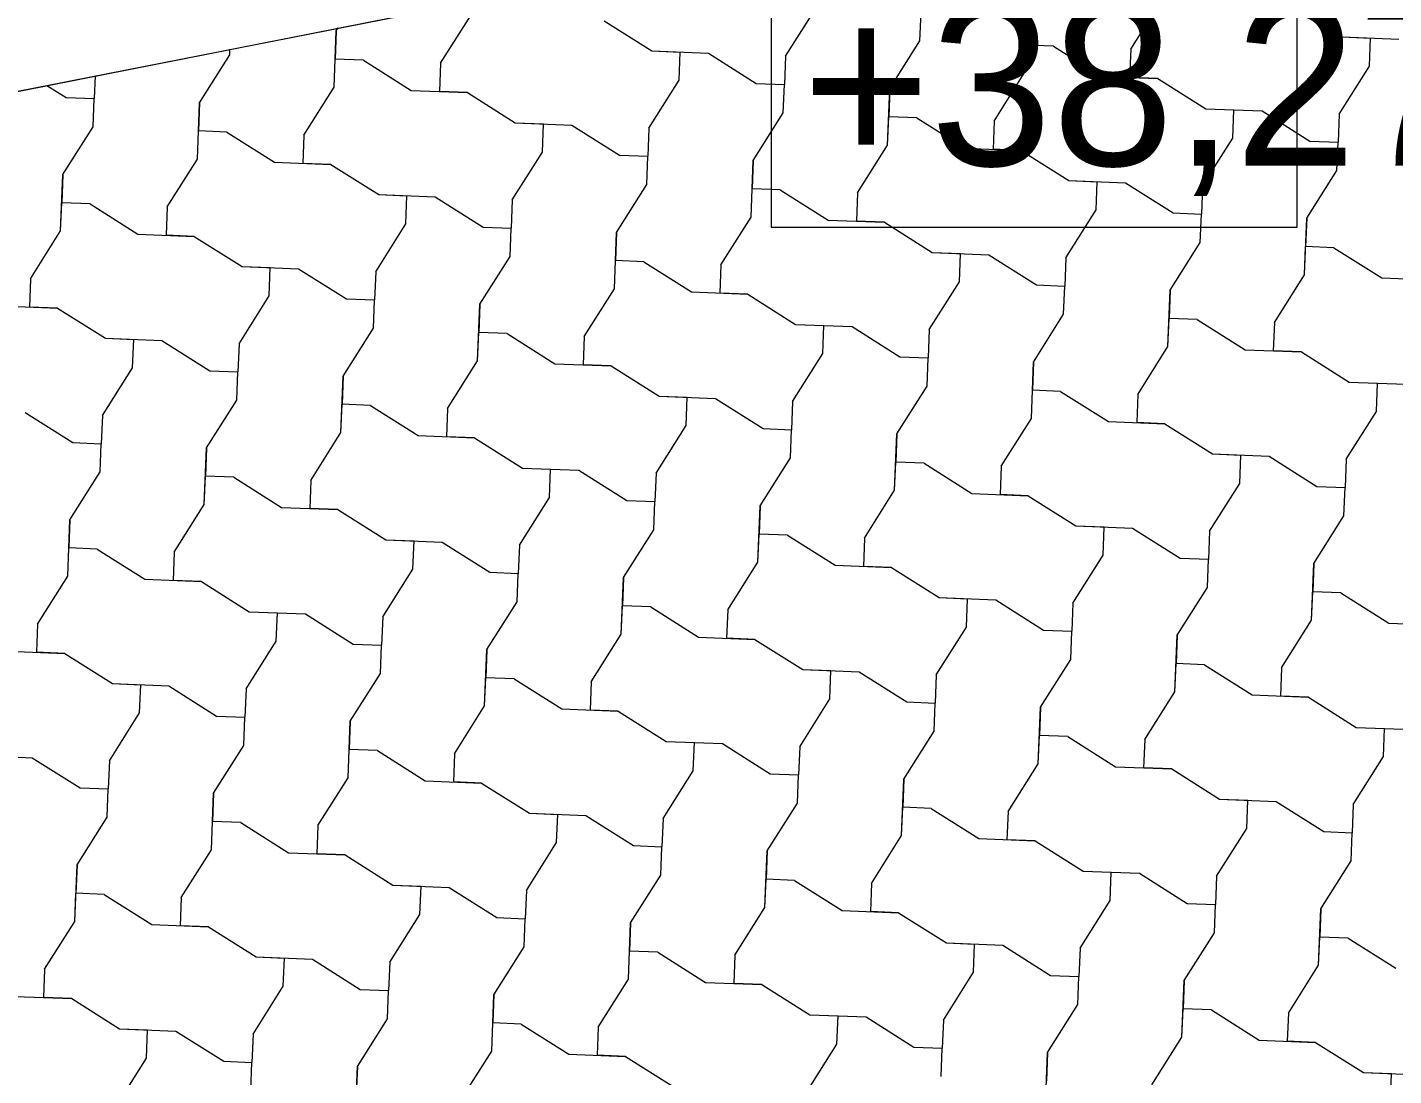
# Model space of a CAD drawing. Header units: metres. Extents: x -111189 to -108577, y -72951 to -72647.
# Drawn here: x -110712.999 to -110711.748, y -72944.619 to -72943.659 of the extents above; entities that cross this region are included whole.
import ezdxf

# ---------------------------------------------------------------- set-up
doc = ezdxf.new("R2010")
doc.units = ezdxf.units.M
doc.header["$MEASUREMENT"] = 0
doc.set_wipeout_variables(frame=1)
doc.linetypes.add('Dot & Dashed', pattern=[0.670278, 0.3175, -0.176389, 0, -0.176389])
doc.linetypes.add('Wipeout_Contour', pattern=[1, 0, -1])
for name, color, linetype in [('Planta Piso RC_1_0', 7, 'Continuous'), ('Planta Piso RC_1_02 - PASSEIOS', 7, 'Continuous'), ('Planta Piso RC_1_07 - MUROS', 7, 'Continuous'), ('Planta Piso RC_1_12 - COTAS ALTIMÉTRICAS', 7, 'Continuous')]:
    doc.layers.add(name, color=color, linetype=linetype)
doc.styles.add('ESTILO_GERADO_3', font='AGENCYR.TTF')

# ---------------------------------------------------------------- blocks, each defined once
blk = doc.blocks.new('*X142', base_point=(-110724.9594, -72968.689))
at = {"layer": 'Planta Piso RC_1_02 - PASSEIOS', "color": 253, "linetype": 'Continuous', "lineweight": 9, "ltscale": 1000}
for p, q in [((-110711.9885, -72943.6794), (-110711.9609, -72943.6356)), ((-110711.9885, -72943.6794), (-110711.9609, -72943.6356)), ((-110712.6209, -72943.6923), (-110712.5932, -72943.6485)), ((-110712.6209, -72943.6923), (-110712.5932, -72943.6485)), ((-110712.3047, -72943.6859), (-110712.2771, -72943.6421)), ((-110712.1816, -72943.6718), (-110712.1806, -72943.6459)), ((-110712.1816, -72943.6718), (-110712.1806, -72943.6459)), ((-110712.0861, -72943.7015), (-110712.084, -72943.6497)), ((-110712.084, -72943.6497), (-110712.0851, -72943.6756)), ((-110711.8385, -72943.6405), (-110711.7948, -72943.6681)), ((-110711.8385, -72943.6405), (-110711.7948, -72943.6681)), ((-110712.7184, -72943.7143), (-110712.7164, -72943.6626)), ((-110712.7164, -72943.6626), (-110712.7174, -72943.6885)), ((-110712.7164, -72943.6626), (-110712.7147, -72943.6599)), ((-110712.7164, -72943.6626), (-110712.7147, -72943.6599)), ((-110712.4709, -72943.6534), (-110712.4271, -72943.681)), ((-110712.4709, -72943.6534), (-110712.4271, -72943.681)), ((-110712.2092, -72943.7155), (-110712.1816, -72943.6718)), ((-110712.2092, -72943.7155), (-110712.1816, -72943.6718)), ((-110711.7948, -72943.6681), (-110711.7689, -72943.6692)), ((-110711.7948, -72943.6681), (-110711.743, -72943.6702)), ((-110711.7699, -72943.695), (-110711.7689, -72943.6692)), ((-110712.8415, -72943.7284), (-110712.8139, -72943.6846)), ((-110712.8415, -72943.7284), (-110712.8139, -72943.6846)), ((-110712.8139, -72943.6846), (-110712.8137, -72943.6795)), ((-110712.8139, -72943.6846), (-110712.8137, -72943.6795)), ((-110712.4271, -72943.681), (-110712.4012, -72943.682)), ((-110712.4271, -72943.681), (-110712.3754, -72943.6831)), ((-110712.4022, -72943.7079), (-110712.4012, -72943.682)), ((-110712.3754, -72943.6831), (-110712.3316, -72943.7107)), ((-110712.3047, -72943.6859), (-110712.3057, -72943.7117)), ((-110712.0861, -72943.7015), (-110712.0851, -72943.6756)), ((-110712.0592, -72943.6766), (-110712.0851, -72943.6756)), ((-110712.0592, -72943.6766), (-110712.0154, -72943.7043)), ((-110711.9885, -72943.6794), (-110711.9896, -72943.7053)), ((-110711.9885, -72943.6794), (-110711.9896, -72943.7053)), ((-110712.7184, -72943.7143), (-110712.7174, -72943.6885)), ((-110712.6915, -72943.6895), (-110712.7174, -72943.6885)), ((-110712.6915, -72943.6895), (-110712.6478, -72943.7171)), ((-110712.6209, -72943.6923), (-110712.6219, -72943.7181)), ((-110712.6209, -72943.6923), (-110712.6219, -72943.7181)), ((-110711.7976, -72943.7388), (-110711.7699, -72943.695)), ((-110712.9814, -72943.7126), (-110712.9639, -72943.7236)), ((-110712.9372, -72943.7038), (-110712.9381, -72943.7246)), ((-110712.4299, -72943.7517), (-110712.4022, -72943.7079)), ((-110712.3316, -72943.7107), (-110712.3057, -72943.7117)), ((-110712.3068, -72943.7376), (-110712.3057, -72943.7117)), ((-110712.3068, -72943.7376), (-110712.3057, -72943.7117)), ((-110712.1137, -72943.7452), (-110712.0861, -72943.7015)), ((-110712.1137, -72943.7452), (-110712.0861, -72943.7015)), ((-110712.0154, -72943.7043), (-110711.9637, -72943.7063)), ((-110711.9637, -72943.7063), (-110711.9896, -72943.7053)), ((-110711.9637, -72943.7063), (-110711.9199, -72943.7339)), ((-110711.9637, -72943.7063), (-110711.9199, -72943.7339)), ((-110712.9639, -72943.7236), (-110712.9381, -72943.7246)), ((-110712.9391, -72943.7504), (-110712.9381, -72943.7246)), ((-110712.9391, -72943.7504), (-110712.9381, -72943.7246)), ((-110712.746, -72943.7581), (-110712.7184, -72943.7143)), ((-110712.746, -72943.7581), (-110712.7184, -72943.7143)), ((-110712.6478, -72943.7171), (-110712.596, -72943.7192)), ((-110712.596, -72943.7192), (-110712.6219, -72943.7181)), ((-110712.596, -72943.7192), (-110712.5523, -72943.7468)), ((-110712.596, -72943.7192), (-110712.5523, -72943.7468)), ((-110712.2113, -72943.7673), (-110712.2092, -72943.7155)), ((-110712.2092, -72943.7155), (-110712.2102, -72943.7414)), ((-110712.8436, -72943.7801), (-110712.8415, -72943.7284)), ((-110712.8415, -72943.7284), (-110712.8426, -72943.7543)), ((-110712.3344, -72943.7813), (-110712.3068, -72943.7376)), ((-110712.3344, -72943.7813), (-110712.3068, -72943.7376)), ((-110711.9199, -72943.7339), (-110711.8941, -72943.735)), ((-110711.9199, -72943.7339), (-110711.8682, -72943.736)), ((-110711.8951, -72943.7608), (-110711.8941, -72943.735)), ((-110711.8682, -72943.736), (-110711.8244, -72943.7636)), ((-110712.9667, -72943.7942), (-110712.9391, -72943.7504)), ((-110712.9667, -72943.7942), (-110712.9391, -72943.7504)), ((-110712.5523, -72943.7468), (-110712.5264, -72943.7478)), ((-110712.5523, -72943.7468), (-110712.5005, -72943.7489)), ((-110712.5274, -72943.7737), (-110712.5264, -72943.7478)), ((-110712.5005, -72943.7489), (-110712.4568, -72943.7765)), ((-110712.2113, -72943.7673), (-110712.2102, -72943.7414)), ((-110712.1844, -72943.7424), (-110712.2102, -72943.7414)), ((-110712.1844, -72943.7424), (-110712.1406, -72943.7701)), ((-110712.1137, -72943.7452), (-110712.1147, -72943.7711)), ((-110712.1137, -72943.7452), (-110712.1147, -72943.7711)), ((-110711.7976, -72943.7388), (-110711.7986, -72943.7646)), ((-110712.8436, -72943.7801), (-110712.8426, -72943.7543)), ((-110712.8167, -72943.7553), (-110712.8426, -72943.7543)), ((-110712.8167, -72943.7553), (-110712.7729, -72943.7829)), ((-110712.746, -72943.7581), (-110712.7471, -72943.784)), ((-110712.746, -72943.7581), (-110712.7471, -72943.784)), ((-110712.4299, -72943.7517), (-110712.4309, -72943.7775)), ((-110711.9227, -72943.8046), (-110711.8951, -72943.7608)), ((-110712.5551, -72943.8175), (-110712.5274, -72943.7737)), ((-110712.2389, -72943.811), (-110712.2113, -72943.7673)), ((-110712.2389, -72943.811), (-110712.2113, -72943.7673)), ((-110712.1406, -72943.7701), (-110712.0889, -72943.7721)), ((-110712.0889, -72943.7721), (-110712.1147, -72943.7711)), ((-110712.0889, -72943.7721), (-110712.0451, -72943.7997)), ((-110712.0889, -72943.7721), (-110712.0451, -72943.7997)), ((-110711.8244, -72943.7636), (-110711.7986, -72943.7646)), ((-110711.7996, -72943.7905), (-110711.7986, -72943.7646)), ((-110711.7996, -72943.7905), (-110711.7986, -72943.7646)), ((-110712.8712, -72943.8239), (-110712.8436, -72943.7801)), ((-110712.8712, -72943.8239), (-110712.8436, -72943.7801)), ((-110712.7729, -72943.7829), (-110712.7212, -72943.785)), ((-110712.7212, -72943.785), (-110712.7471, -72943.784)), ((-110712.7212, -72943.785), (-110712.6774, -72943.8126)), ((-110712.7212, -72943.785), (-110712.6774, -72943.8126)), ((-110712.4568, -72943.7765), (-110712.4309, -72943.7775)), ((-110712.4319, -72943.8034), (-110712.4309, -72943.7775)), ((-110712.4319, -72943.8034), (-110712.4309, -72943.7775)), ((-110712.3364, -72943.8331), (-110712.3344, -72943.7813)), ((-110712.3344, -72943.7813), (-110712.3354, -72943.8072)), ((-110712.9688, -72943.8459), (-110712.9667, -72943.7942)), ((-110712.9667, -72943.7942), (-110712.9677, -72943.8201)), ((-110712.0451, -72943.7997), (-110712.0193, -72943.8008)), ((-110712.0451, -72943.7997), (-110711.9934, -72943.8018)), ((-110711.8272, -72943.8343), (-110711.7996, -72943.7905)), ((-110711.8272, -72943.8343), (-110711.7996, -72943.7905)), ((-110712.6774, -72943.8126), (-110712.6516, -72943.8136)), ((-110712.6774, -72943.8126), (-110712.6257, -72943.8147)), ((-110712.4596, -72943.8472), (-110712.4319, -72943.8034)), ((-110712.4596, -72943.8472), (-110712.4319, -72943.8034)), ((-110712.3364, -72943.8331), (-110712.3354, -72943.8072)), ((-110712.3096, -72943.8082), (-110712.3354, -72943.8072)), ((-110712.3096, -72943.8082), (-110712.2658, -72943.8359)), ((-110712.2389, -72943.811), (-110712.2399, -72943.8369)), ((-110712.2389, -72943.811), (-110712.2399, -72943.8369)), ((-110712.0203, -72943.8266), (-110712.0193, -72943.8008)), ((-110711.9934, -72943.8018), (-110711.9496, -72943.8294)), ((-110711.9227, -72943.8046), (-110711.9238, -72943.8305)), ((-110712.9688, -72943.8459), (-110712.9677, -72943.8201)), ((-110712.9419, -72943.8211), (-110712.9677, -72943.8201)), ((-110712.9419, -72943.8211), (-110712.8981, -72943.8487)), ((-110712.8712, -72943.8239), (-110712.8722, -72943.8498)), ((-110712.8712, -72943.8239), (-110712.8722, -72943.8498)), ((-110712.6526, -72943.8395), (-110712.6516, -72943.8136)), ((-110712.6257, -72943.8147), (-110712.5819, -72943.8423)), ((-110712.5551, -72943.8175), (-110712.5561, -72943.8433)), ((-110712.3641, -72943.8768), (-110712.3364, -72943.8331)), ((-110712.3641, -72943.8768), (-110712.3364, -72943.8331)), ((-110712.2658, -72943.8359), (-110712.2141, -72943.8379)), ((-110712.2141, -72943.8379), (-110712.2399, -72943.8369)), ((-110712.2141, -72943.8379), (-110712.1703, -72943.8656)), ((-110712.2141, -72943.8379), (-110712.1703, -72943.8656)), ((-110712.0479, -72943.8704), (-110712.0203, -72943.8266)), ((-110711.9496, -72943.8294), (-110711.9238, -72943.8305)), ((-110711.9248, -72943.8563), (-110711.9238, -72943.8305)), ((-110711.9248, -72943.8563), (-110711.9238, -72943.8305)), ((-110711.8293, -72943.886), (-110711.8272, -72943.8343)), ((-110711.8272, -72943.8343), (-110711.8283, -72943.8601)), ((-110712.9964, -72943.8897), (-110712.9688, -72943.8459)), ((-110712.9964, -72943.8897), (-110712.9688, -72943.8459)), ((-110712.8981, -72943.8487), (-110712.8464, -72943.8508)), ((-110712.8464, -72943.8508), (-110712.8722, -72943.8498)), ((-110712.6802, -72943.8833), (-110712.6526, -72943.8395)), ((-110712.5819, -72943.8423), (-110712.5561, -72943.8433)), ((-110712.5571, -72943.8692), (-110712.5561, -72943.8433)), ((-110712.5571, -72943.8692), (-110712.5561, -72943.8433)), ((-110712.4616, -72943.8989), (-110712.4596, -72943.8472)), ((-110712.4596, -72943.8472), (-110712.4606, -72943.873)), ((-110712.8464, -72943.8508), (-110712.8026, -72943.8784)), ((-110712.8464, -72943.8508), (-110712.8026, -72943.8784)), ((-110711.9524, -72943.9001), (-110711.9248, -72943.8563)), ((-110711.9524, -72943.9001), (-110711.9248, -72943.8563)), ((-110711.8293, -72943.886), (-110711.8283, -72943.8601)), ((-110711.8024, -72943.8612), (-110711.8283, -72943.8601)), ((-110711.8024, -72943.8612), (-110711.7586, -72943.8888)), ((-110712.5847, -72943.913), (-110712.5571, -72943.8692)), ((-110712.5847, -72943.913), (-110712.5571, -72943.8692)), ((-110712.4616, -72943.8989), (-110712.4606, -72943.873)), ((-110712.4347, -72943.874), (-110712.4606, -72943.873)), ((-110712.4347, -72943.874), (-110712.391, -72943.9017)), ((-110712.1703, -72943.8656), (-110712.1444, -72943.8666)), ((-110712.1703, -72943.8656), (-110712.1186, -72943.8676)), ((-110712.1455, -72943.8924), (-110712.1444, -72943.8666)), ((-110712.1186, -72943.8676), (-110712.0748, -72943.8952)), ((-110712.0479, -72943.8704), (-110712.0489, -72943.8963)), ((-110712.8026, -72943.8784), (-110712.7768, -72943.8794)), ((-110712.8026, -72943.8784), (-110712.7509, -72943.8805)), ((-110712.7778, -72943.9053), (-110712.7768, -72943.8794)), ((-110712.7509, -72943.8805), (-110712.7071, -72943.9081)), ((-110712.6802, -72943.8833), (-110712.6813, -72943.9091)), ((-110712.3641, -72943.8768), (-110712.3651, -72943.9027)), ((-110712.3641, -72943.8768), (-110712.3651, -72943.9027)), ((-110711.8569, -72943.9298), (-110711.8293, -72943.886)), ((-110711.8569, -72943.9298), (-110711.8293, -72943.886)), ((-110712.9964, -72943.8897), (-110712.9974, -72943.9156)), ((-110712.9964, -72943.8897), (-110712.9974, -72943.9156)), ((-110712.4893, -72943.9426), (-110712.4616, -72943.8989)), ((-110712.4893, -72943.9426), (-110712.4616, -72943.8989)), ((-110712.1731, -72943.9362), (-110712.1455, -72943.8924)), ((-110712.0748, -72943.8952), (-110712.0489, -72943.8963)), ((-110712.05, -72943.9221), (-110712.0489, -72943.8963)), ((-110712.05, -72943.9221), (-110712.0489, -72943.8963)), ((-110711.9545, -72943.9518), (-110711.9524, -72943.9001)), ((-110711.9524, -72943.9001), (-110711.9534, -72943.9259)), ((-110711.7586, -72943.8888), (-110711.7069, -72943.8908)), ((-110712.8054, -72943.9491), (-110712.7778, -72943.9053)), ((-110712.7071, -72943.9081), (-110712.6813, -72943.9091)), ((-110712.6823, -72943.935), (-110712.6813, -72943.9091)), ((-110712.6823, -72943.935), (-110712.6813, -72943.9091)), ((-110712.5868, -72943.9647), (-110712.5847, -72943.913)), ((-110712.5847, -72943.913), (-110712.5858, -72943.9388)), ((-110712.391, -72943.9017), (-110712.3392, -72943.9037)), ((-110712.3392, -72943.9037), (-110712.3651, -72943.9027)), ((-110712.3392, -72943.9037), (-110712.2955, -72943.9314)), ((-110712.3392, -72943.9037), (-110712.2955, -72943.9314)), ((-110713.0233, -72943.9145), (-110712.9716, -72943.9166)), ((-110712.9716, -72943.9166), (-110712.9974, -72943.9156)), ((-110712.9716, -72943.9166), (-110712.9278, -72943.9442)), ((-110712.9716, -72943.9166), (-110712.9278, -72943.9442)), ((-110712.0776, -72943.9659), (-110712.05, -72943.9221)), ((-110712.0776, -72943.9659), (-110712.05, -72943.9221)), ((-110712.7099, -72943.9788), (-110712.6823, -72943.935)), ((-110712.7099, -72943.9788), (-110712.6823, -72943.935)), ((-110712.2955, -72943.9314), (-110712.2696, -72943.9324)), ((-110712.2955, -72943.9314), (-110712.2437, -72943.9334)), ((-110712.2706, -72943.9582), (-110712.2696, -72943.9324)), ((-110712.2437, -72943.9334), (-110712.2, -72943.961)), ((-110712.1731, -72943.9362), (-110712.1741, -72943.9621)), ((-110711.9545, -72943.9518), (-110711.9534, -72943.9259)), ((-110711.9276, -72943.927), (-110711.9534, -72943.9259)), ((-110711.9276, -72943.927), (-110711.8838, -72943.9546)), ((-110711.8569, -72943.9298), (-110711.858, -72943.9556)), ((-110711.8569, -72943.9298), (-110711.858, -72943.9556)), ((-110712.9278, -72943.9442), (-110712.9019, -72943.9453)), ((-110712.9278, -72943.9442), (-110712.8761, -72943.9463)), ((-110712.903, -72943.9711), (-110712.9019, -72943.9453)), ((-110712.8761, -72943.9463), (-110712.8323, -72943.9739)), ((-110712.8054, -72943.9491), (-110712.8064, -72943.9749)), ((-110712.5868, -72943.9647), (-110712.5858, -72943.9388)), ((-110712.5599, -72943.9398), (-110712.5858, -72943.9388)), ((-110712.5599, -72943.9398), (-110712.5161, -72943.9675)), ((-110712.4893, -72943.9426), (-110712.4903, -72943.9685)), ((-110712.4893, -72943.9426), (-110712.4903, -72943.9685)), ((-110712.2983, -72944.002), (-110712.2706, -72943.9582)), ((-110712.2, -72943.961), (-110712.1741, -72943.9621)), ((-110712.1751, -72943.9879), (-110712.1741, -72943.9621)), ((-110712.1751, -72943.9879), (-110712.1741, -72943.9621)), ((-110711.9821, -72943.9956), (-110711.9545, -72943.9518)), ((-110711.9821, -72943.9956), (-110711.9545, -72943.9518)), ((-110711.8838, -72943.9546), (-110711.8321, -72943.9567)), ((-110711.8321, -72943.9567), (-110711.858, -72943.9556)), ((-110711.8321, -72943.9567), (-110711.7883, -72943.9843)), ((-110711.8321, -72943.9567), (-110711.7883, -72943.9843)), ((-110712.9306, -72944.0149), (-110712.903, -72943.9711)), ((-110712.8323, -72943.9739), (-110712.8064, -72943.9749)), ((-110712.8075, -72944.0008), (-110712.8064, -72943.9749)), ((-110712.8075, -72944.0008), (-110712.8064, -72943.9749)), ((-110712.6144, -72944.0085), (-110712.5868, -72943.9647)), ((-110712.6144, -72944.0085), (-110712.5868, -72943.9647)), ((-110712.5161, -72943.9675), (-110712.4644, -72943.9695)), ((-110712.4644, -72943.9695), (-110712.4903, -72943.9685)), ((-110712.4644, -72943.9695), (-110712.4206, -72943.9972)), ((-110712.4644, -72943.9695), (-110712.4206, -72943.9972)), ((-110712.0796, -72944.0176), (-110712.0776, -72943.9659)), ((-110712.0776, -72943.9659), (-110712.0786, -72943.9918)), ((-110712.712, -72944.0305), (-110712.7099, -72943.9788)), ((-110712.7099, -72943.9788), (-110712.7109, -72944.0046)), ((-110712.2028, -72944.0317), (-110712.1751, -72943.9879)), ((-110712.2028, -72944.0317), (-110712.1751, -72943.9879)), ((-110711.7883, -72943.9843), (-110711.7625, -72943.9853)), ((-110711.7883, -72943.9843), (-110711.7366, -72943.9863)), ((-110711.7635, -72944.0112), (-110711.7625, -72943.9853)), ((-110712.8351, -72944.0446), (-110712.8075, -72944.0008)), ((-110712.8351, -72944.0446), (-110712.8075, -72944.0008)), ((-110712.4206, -72943.9972), (-110712.3948, -72943.9982)), ((-110712.4206, -72943.9972), (-110712.3689, -72943.9992)), ((-110712.3958, -72944.0241), (-110712.3948, -72943.9982)), ((-110712.3689, -72943.9992), (-110712.3252, -72944.0269)), ((-110712.0796, -72944.0176), (-110712.0786, -72943.9918)), ((-110712.0528, -72943.9928), (-110712.0786, -72943.9918)), ((-110712.0528, -72943.9928), (-110712.009, -72944.0204)), ((-110711.9821, -72943.9956), (-110711.9831, -72944.0214)), ((-110711.9821, -72943.9956), (-110711.9831, -72944.0214)), ((-110713.0012, -72944.0121), (-110712.9575, -72944.0397)), ((-110712.712, -72944.0305), (-110712.7109, -72944.0046)), ((-110712.6851, -72944.0057), (-110712.7109, -72944.0046)), ((-110712.6851, -72944.0057), (-110712.6413, -72944.0333)), ((-110712.6144, -72944.0085), (-110712.6155, -72944.0343)), ((-110712.6144, -72944.0085), (-110712.6155, -72944.0343)), ((-110712.2983, -72944.002), (-110712.2993, -72944.0279)), ((-110711.7911, -72944.0549), (-110711.7635, -72944.0112)), ((-110712.9306, -72944.0149), (-110712.9316, -72944.0407)), ((-110712.4234, -72944.0678), (-110712.3958, -72944.0241)), ((-110712.1073, -72944.0614), (-110712.0796, -72944.0176)), ((-110712.1073, -72944.0614), (-110712.0796, -72944.0176)), ((-110712.009, -72944.0204), (-110711.9573, -72944.0225)), ((-110711.9573, -72944.0225), (-110711.9831, -72944.0214)), ((-110711.9573, -72944.0225), (-110711.9135, -72944.0501)), ((-110711.9573, -72944.0225), (-110711.9135, -72944.0501)), ((-110712.7396, -72944.0743), (-110712.712, -72944.0305)), ((-110712.7396, -72944.0743), (-110712.712, -72944.0305)), ((-110712.6413, -72944.0333), (-110712.5896, -72944.0353)), ((-110712.5896, -72944.0353), (-110712.6155, -72944.0343)), ((-110712.5896, -72944.0353), (-110712.5458, -72944.063)), ((-110712.5896, -72944.0353), (-110712.5458, -72944.063)), ((-110712.3252, -72944.0269), (-110712.2993, -72944.0279)), ((-110712.3003, -72944.0537), (-110712.2993, -72944.0279)), ((-110712.3003, -72944.0537), (-110712.2993, -72944.0279)), ((-110712.2048, -72944.0834), (-110712.2028, -72944.0317)), ((-110712.2028, -72944.0317), (-110712.2038, -72944.0576)), ((-110712.9575, -72944.0397), (-110712.9316, -72944.0407)), ((-110712.9326, -72944.0666), (-110712.9316, -72944.0407)), ((-110712.9326, -72944.0666), (-110712.9316, -72944.0407)), ((-110712.8372, -72944.0963), (-110712.8351, -72944.0446)), ((-110712.8351, -72944.0446), (-110712.8361, -72944.0704)), ((-110711.9135, -72944.0501), (-110711.8876, -72944.0511)), ((-110711.9135, -72944.0501), (-110711.8618, -72944.0521)), ((-110712.5458, -72944.063), (-110712.52, -72944.064)), ((-110712.5458, -72944.063), (-110712.4941, -72944.065)), ((-110712.328, -72944.0975), (-110712.3003, -72944.0537)), ((-110712.328, -72944.0975), (-110712.3003, -72944.0537)), ((-110712.2048, -72944.0834), (-110712.2038, -72944.0576)), ((-110712.1779, -72944.0586), (-110712.2038, -72944.0576)), ((-110712.1779, -72944.0586), (-110712.1342, -72944.0862)), ((-110712.1073, -72944.0614), (-110712.1083, -72944.0872)), ((-110712.1073, -72944.0614), (-110712.1083, -72944.0872)), ((-110711.8887, -72944.077), (-110711.8876, -72944.0511)), ((-110711.8618, -72944.0521), (-110711.818, -72944.0798)), ((-110711.7911, -72944.0549), (-110711.7921, -72944.0808)), ((-110712.9603, -72944.1104), (-110712.9326, -72944.0666)), ((-110712.9603, -72944.1104), (-110712.9326, -72944.0666)), ((-110712.8372, -72944.0963), (-110712.8361, -72944.0704)), ((-110712.8103, -72944.0715), (-110712.8361, -72944.0704)), ((-110712.8103, -72944.0715), (-110712.7665, -72944.0991)), ((-110712.7396, -72944.0743), (-110712.7406, -72944.1001)), ((-110712.7396, -72944.0743), (-110712.7406, -72944.1001)), ((-110712.521, -72944.0899), (-110712.52, -72944.064)), ((-110712.4941, -72944.065), (-110712.4503, -72944.0927)), ((-110712.4234, -72944.0678), (-110712.4245, -72944.0937)), ((-110712.2325, -72944.1272), (-110712.2048, -72944.0834)), ((-110712.2325, -72944.1272), (-110712.2048, -72944.0834)), ((-110712.1342, -72944.0862), (-110712.0824, -72944.0883)), ((-110712.0824, -72944.0883), (-110712.1083, -72944.0872)), ((-110712.0824, -72944.0883), (-110712.0387, -72944.1159)), ((-110712.0824, -72944.0883), (-110712.0387, -72944.1159)), ((-110711.9163, -72944.1208), (-110711.8887, -72944.077)), ((-110711.818, -72944.0798), (-110711.7921, -72944.0808)), ((-110711.7932, -72944.1067), (-110711.7921, -72944.0808)), ((-110711.7932, -72944.1067), (-110711.7921, -72944.0808)), ((-110712.8648, -72944.1401), (-110712.8372, -72944.0963)), ((-110712.8648, -72944.1401), (-110712.8372, -72944.0963)), ((-110712.7665, -72944.0991), (-110712.7148, -72944.1011)), ((-110712.7148, -72944.1011), (-110712.7406, -72944.1001)), ((-110712.5486, -72944.1336), (-110712.521, -72944.0899)), ((-110712.4503, -72944.0927), (-110712.4245, -72944.0937)), ((-110712.4255, -72944.1195), (-110712.4245, -72944.0937)), ((-110712.4255, -72944.1195), (-110712.4245, -72944.0937)), ((-110712.33, -72944.1492), (-110712.328, -72944.0975)), ((-110712.328, -72944.0975), (-110712.329, -72944.1234)), ((-110712.9623, -72944.1621), (-110712.9603, -72944.1104)), ((-110712.9603, -72944.1104), (-110712.9613, -72944.1362)), ((-110712.7148, -72944.1011), (-110712.671, -72944.1288)), ((-110712.7148, -72944.1011), (-110712.671, -72944.1288)), ((-110711.8208, -72944.1504), (-110711.7932, -72944.1067)), ((-110711.8208, -72944.1504), (-110711.7932, -72944.1067)), ((-110712.4531, -72944.1633), (-110712.4255, -72944.1195)), ((-110712.4531, -72944.1633), (-110712.4255, -72944.1195)), ((-110712.33, -72944.1492), (-110712.329, -72944.1234)), ((-110712.3031, -72944.1244), (-110712.329, -72944.1234)), ((-110712.3031, -72944.1244), (-110712.2593, -72944.152)), ((-110712.0387, -72944.1159), (-110712.0128, -72944.1169)), ((-110712.0387, -72944.1159), (-110711.987, -72944.118)), ((-110712.0138, -72944.1428), (-110712.0128, -72944.1169)), ((-110711.987, -72944.118), (-110711.9432, -72944.1456)), ((-110711.9163, -72944.1208), (-110711.9173, -72944.1466)), ((-110712.9623, -72944.1621), (-110712.9613, -72944.1362)), ((-110712.9354, -72944.1373), (-110712.9613, -72944.1362)), ((-110712.9354, -72944.1373), (-110712.8917, -72944.1649)), ((-110712.671, -72944.1288), (-110712.6451, -72944.1298)), ((-110712.671, -72944.1288), (-110712.6193, -72944.1308)), ((-110712.6462, -72944.1557), (-110712.6451, -72944.1298)), ((-110712.6193, -72944.1308), (-110712.5755, -72944.1585)), ((-110712.5486, -72944.1336), (-110712.5496, -72944.1595)), ((-110712.2325, -72944.1272), (-110712.2335, -72944.1531)), ((-110712.2325, -72944.1272), (-110712.2335, -72944.1531)), ((-110712.8648, -72944.1401), (-110712.8658, -72944.1659)), ((-110712.8648, -72944.1401), (-110712.8658, -72944.1659)), ((-110712.3576, -72944.193), (-110712.33, -72944.1492)), ((-110712.3576, -72944.193), (-110712.33, -72944.1492)), ((-110712.0415, -72944.1866), (-110712.0138, -72944.1428)), ((-110711.9432, -72944.1456), (-110711.9173, -72944.1466)), ((-110711.9183, -72944.1725), (-110711.9173, -72944.1466)), ((-110711.9183, -72944.1725), (-110711.9173, -72944.1466)), ((-110711.8229, -72944.2022), (-110711.8208, -72944.1504)), ((-110711.8208, -72944.1504), (-110711.8218, -72944.1763)), ((-110712.99, -72944.2059), (-110712.9623, -72944.1621)), ((-110712.99, -72944.2059), (-110712.9623, -72944.1621)), ((-110712.6738, -72944.1994), (-110712.6462, -72944.1557)), ((-110712.5755, -72944.1585), (-110712.5496, -72944.1595)), ((-110712.5507, -72944.1854), (-110712.5496, -72944.1595)), ((-110712.5507, -72944.1854), (-110712.5496, -72944.1595)), ((-110712.4552, -72944.215), (-110712.4531, -72944.1633)), ((-110712.4531, -72944.1633), (-110712.4542, -72944.1892)), ((-110712.2593, -72944.152), (-110712.2076, -72944.1541)), ((-110712.2076, -72944.1541), (-110712.2335, -72944.1531)), ((-110712.2076, -72944.1541), (-110712.1639, -72944.1817)), ((-110712.2076, -72944.1541), (-110712.1639, -72944.1817)), ((-110712.8917, -72944.1649), (-110712.8399, -72944.167)), ((-110712.8399, -72944.167), (-110712.8658, -72944.1659)), ((-110712.8399, -72944.167), (-110712.7962, -72944.1946)), ((-110712.8399, -72944.167), (-110712.7962, -72944.1946)), ((-110711.946, -72944.2162), (-110711.9183, -72944.1725)), ((-110711.946, -72944.2162), (-110711.9183, -72944.1725)), ((-110712.5783, -72944.2291), (-110712.5507, -72944.1854)), ((-110712.5783, -72944.2291), (-110712.5507, -72944.1854)), ((-110712.1639, -72944.1817), (-110712.138, -72944.1827)), ((-110712.1639, -72944.1817), (-110712.1121, -72944.1838)), ((-110712.139, -72944.2086), (-110712.138, -72944.1827)), ((-110712.1121, -72944.1838), (-110712.0684, -72944.2114)), ((-110712.0415, -72944.1866), (-110712.0425, -72944.2124)), ((-110711.8229, -72944.2022), (-110711.8218, -72944.1763)), ((-110711.796, -72944.1773), (-110711.8218, -72944.1763)), ((-110711.796, -72944.1773), (-110711.7522, -72944.205)), ((-110712.7962, -72944.1946), (-110712.7703, -72944.1956)), ((-110712.7962, -72944.1946), (-110712.7445, -72944.1966)), ((-110712.7713, -72944.2215), (-110712.7703, -72944.1956)), ((-110712.7445, -72944.1966), (-110712.7007, -72944.2243)), ((-110712.6738, -72944.1994), (-110712.6748, -72944.2253)), ((-110712.4552, -72944.215), (-110712.4542, -72944.1892)), ((-110712.4283, -72944.1902), (-110712.4542, -72944.1892)), ((-110712.4283, -72944.1902), (-110712.3845, -72944.2178)), ((-110712.3576, -72944.193), (-110712.3587, -72944.2189)), ((-110712.3576, -72944.193), (-110712.3587, -72944.2189)), ((-110712.99, -72944.2059), (-110712.991, -72944.2317)), ((-110712.99, -72944.2059), (-110712.991, -72944.2317)), ((-110712.1667, -72944.2524), (-110712.139, -72944.2086)), ((-110712.0684, -72944.2114), (-110712.0425, -72944.2124)), ((-110712.0435, -72944.2383), (-110712.0425, -72944.2124)), ((-110712.0435, -72944.2383), (-110712.0425, -72944.2124)), ((-110711.8505, -72944.2459), (-110711.8229, -72944.2022)), ((-110711.8505, -72944.2459), (-110711.8229, -72944.2022)), ((-110711.7522, -72944.205), (-110711.7005, -72944.207)), ((-110712.799, -72944.2652), (-110712.7713, -72944.2215)), ((-110712.7007, -72944.2243), (-110712.6748, -72944.2253)), ((-110712.6759, -72944.2512), (-110712.6748, -72944.2253)), ((-110712.6759, -72944.2512), (-110712.6748, -72944.2253)), ((-110712.4828, -72944.2588), (-110712.4552, -72944.215)), ((-110712.4828, -72944.2588), (-110712.4552, -72944.215)), ((-110712.3845, -72944.2178), (-110712.3328, -72944.2199)), ((-110712.3328, -72944.2199), (-110712.3587, -72944.2189)), ((-110712.3328, -72944.2199), (-110712.289, -72944.2475)), ((-110712.3328, -72944.2199), (-110712.289, -72944.2475)), ((-110711.948, -72944.268), (-110711.946, -72944.2162)), ((-110711.946, -72944.2162), (-110711.947, -72944.2421)), ((-110713.0168, -72944.2307), (-110712.9651, -72944.2328)), ((-110712.9651, -72944.2328), (-110712.991, -72944.2317)), ((-110712.9651, -72944.2328), (-110712.9214, -72944.2604)), ((-110712.9651, -72944.2328), (-110712.9214, -72944.2604)), ((-110712.5804, -72944.2808), (-110712.5783, -72944.2291)), ((-110712.5783, -72944.2291), (-110712.5793, -72944.255)), ((-110712.0712, -72944.2821), (-110712.0435, -72944.2383)), ((-110712.0712, -72944.2821), (-110712.0435, -72944.2383)), ((-110712.7035, -72944.2949), (-110712.6759, -72944.2512)), ((-110712.7035, -72944.2949), (-110712.6759, -72944.2512)), ((-110712.289, -72944.2475), (-110712.2632, -72944.2485)), ((-110712.289, -72944.2475), (-110712.2373, -72944.2496)), ((-110712.2642, -72944.2744), (-110712.2632, -72944.2485)), ((-110712.2373, -72944.2496), (-110712.1935, -72944.2772)), ((-110711.948, -72944.268), (-110711.947, -72944.2421)), ((-110711.9211, -72944.2431), (-110711.947, -72944.2421)), ((-110711.9211, -72944.2431), (-110711.8774, -72944.2708)), ((-110711.8505, -72944.2459), (-110711.8515, -72944.2718)), ((-110711.8505, -72944.2459), (-110711.8515, -72944.2718)), ((-110712.9214, -72944.2604), (-110712.8955, -72944.2614)), ((-110712.9214, -72944.2604), (-110712.8696, -72944.2624)), ((-110712.8965, -72944.2873), (-110712.8955, -72944.2614)), ((-110712.8696, -72944.2624), (-110712.8259, -72944.2901)), ((-110712.5804, -72944.2808), (-110712.5793, -72944.255)), ((-110712.5535, -72944.256), (-110712.5793, -72944.255)), ((-110712.5535, -72944.256), (-110712.5097, -72944.2836)), ((-110712.4828, -72944.2588), (-110712.4838, -72944.2847)), ((-110712.4828, -72944.2588), (-110712.4838, -72944.2847)), ((-110712.1667, -72944.2524), (-110712.1677, -72944.2782)), ((-110712.799, -72944.2652), (-110712.8, -72944.2911)), ((-110712.2918, -72944.3182), (-110712.2642, -72944.2744)), ((-110711.9757, -72944.3117), (-110711.948, -72944.268)), ((-110711.9757, -72944.3117), (-110711.948, -72944.268)), ((-110711.8774, -72944.2708), (-110711.8257, -72944.2728)), ((-110711.8257, -72944.2728), (-110711.8515, -72944.2718)), ((-110711.8257, -72944.2728), (-110711.7819, -72944.3005)), ((-110711.8257, -72944.2728), (-110711.7819, -72944.3005)), ((-110712.9242, -72944.3311), (-110712.8965, -72944.2873)), ((-110712.608, -72944.3246), (-110712.5804, -72944.2808)), ((-110712.608, -72944.3246), (-110712.5804, -72944.2808)), ((-110712.5097, -72944.2836), (-110712.458, -72944.2857)), ((-110712.458, -72944.2857), (-110712.4838, -72944.2847)), ((-110712.458, -72944.2857), (-110712.4142, -72944.3133)), ((-110712.458, -72944.2857), (-110712.4142, -72944.3133)), ((-110712.1935, -72944.2772), (-110712.1677, -72944.2782)), ((-110712.1687, -72944.3041), (-110712.1677, -72944.2782)), ((-110712.1687, -72944.3041), (-110712.1677, -72944.2782)), ((-110712.0732, -72944.3338), (-110712.0712, -72944.2821)), ((-110712.0712, -72944.2821), (-110712.0722, -72944.3079)), ((-110712.8259, -72944.2901), (-110712.8, -72944.2911)), ((-110712.801, -72944.317), (-110712.8, -72944.2911)), ((-110712.801, -72944.317), (-110712.8, -72944.2911)), ((-110712.7055, -72944.3467), (-110712.7035, -72944.2949)), ((-110712.7035, -72944.2949), (-110712.7045, -72944.3208)), ((-110711.7819, -72944.3005), (-110711.756, -72944.3015)), ((-110711.7819, -72944.3005), (-110711.7302, -72944.3025)), ((-110712.4142, -72944.3133), (-110712.3883, -72944.3144)), ((-110712.4142, -72944.3133), (-110712.3625, -72944.3154)), ((-110712.1963, -72944.3479), (-110712.1687, -72944.3041)), ((-110712.1963, -72944.3479), (-110712.1687, -72944.3041)), ((-110712.0732, -72944.3338), (-110712.0722, -72944.3079)), ((-110712.0463, -72944.3089), (-110712.0722, -72944.3079)), ((-110712.0463, -72944.3089), (-110712.0026, -72944.3366)), ((-110711.9757, -72944.3117), (-110711.9767, -72944.3376)), ((-110711.9757, -72944.3117), (-110711.9767, -72944.3376)), ((-110711.757, -72944.3273), (-110711.756, -72944.3015)), ((-110713.0465, -72944.3262), (-110712.9948, -72944.3283)), ((-110712.8287, -72944.3607), (-110712.801, -72944.317)), ((-110712.8287, -72944.3607), (-110712.801, -72944.317)), ((-110712.7055, -72944.3467), (-110712.7045, -72944.3208)), ((-110712.6786, -72944.3218), (-110712.7045, -72944.3208)), ((-110712.6786, -72944.3218), (-110712.6349, -72944.3494)), ((-110712.608, -72944.3246), (-110712.609, -72944.3505)), ((-110712.608, -72944.3246), (-110712.609, -72944.3505)), ((-110712.3894, -72944.3402), (-110712.3883, -72944.3144)), ((-110712.3625, -72944.3154), (-110712.3187, -72944.343)), ((-110712.2918, -72944.3182), (-110712.2929, -72944.344)), ((-110712.9948, -72944.3283), (-110712.951, -72944.3559)), ((-110712.9242, -72944.3311), (-110712.9252, -72944.3569)), ((-110712.1008, -72944.3775), (-110712.0732, -72944.3338)), ((-110712.1008, -72944.3775), (-110712.0732, -72944.3338)), ((-110712.0026, -72944.3366), (-110711.9508, -72944.3386)), ((-110711.9508, -72944.3386), (-110711.9767, -72944.3376)), ((-110711.9508, -72944.3386), (-110711.9071, -72944.3663)), ((-110711.9508, -72944.3386), (-110711.9071, -72944.3663)), ((-110711.7847, -72944.3711), (-110711.757, -72944.3273)), ((-110712.7332, -72944.3904), (-110712.7055, -72944.3467)), ((-110712.7332, -72944.3904), (-110712.7055, -72944.3467)), ((-110712.6349, -72944.3494), (-110712.5832, -72944.3515)), ((-110712.5832, -72944.3515), (-110712.609, -72944.3505)), ((-110712.417, -72944.384), (-110712.3894, -72944.3402)), ((-110712.3187, -72944.343), (-110712.2929, -72944.344)), ((-110712.2939, -72944.3699), (-110712.2929, -72944.344)), ((-110712.2939, -72944.3699), (-110712.2929, -72944.344)), ((-110712.1984, -72944.3996), (-110712.1963, -72944.3479)), ((-110712.1963, -72944.3479), (-110712.1974, -72944.3737)), ((-110712.951, -72944.3559), (-110712.9252, -72944.3569)), ((-110712.9262, -72944.3828), (-110712.9252, -72944.3569)), ((-110712.9262, -72944.3828), (-110712.9252, -72944.3569)), ((-110712.8307, -72944.4125), (-110712.8287, -72944.3607)), ((-110712.8287, -72944.3607), (-110712.8297, -72944.3866)), ((-110712.5832, -72944.3515), (-110712.5394, -72944.3791)), ((-110712.5832, -72944.3515), (-110712.5394, -72944.3791)), ((-110712.3215, -72944.4137), (-110712.2939, -72944.3699)), ((-110712.3215, -72944.4137), (-110712.2939, -72944.3699)), ((-110712.1984, -72944.3996), (-110712.1974, -72944.3737)), ((-110712.1715, -72944.3747), (-110712.1974, -72944.3737)), ((-110712.1715, -72944.3747), (-110712.1277, -72944.4024)), ((-110711.9071, -72944.3663), (-110711.8812, -72944.3673)), ((-110711.9071, -72944.3663), (-110711.8553, -72944.3683)), ((-110711.8822, -72944.3931), (-110711.8812, -72944.3673)), ((-110711.8553, -72944.3683), (-110711.8116, -72944.3959)), ((-110711.7847, -72944.3711), (-110711.7857, -72944.397)), ((-110712.9538, -72944.4265), (-110712.9262, -72944.3828)), ((-110712.9538, -72944.4265), (-110712.9262, -72944.3828)), ((-110712.8307, -72944.4125), (-110712.8297, -72944.3866)), ((-110712.8038, -72944.3876), (-110712.8297, -72944.3866)), ((-110712.8038, -72944.3876), (-110712.7601, -72944.4153)), ((-110712.5394, -72944.3791), (-110712.5135, -72944.3802)), ((-110712.5394, -72944.3791), (-110712.4877, -72944.3812)), ((-110712.5146, -72944.406), (-110712.5135, -72944.3802)), ((-110712.4877, -72944.3812), (-110712.4439, -72944.4088)), ((-110712.417, -72944.384), (-110712.418, -72944.4098)), ((-110712.1008, -72944.3775), (-110712.1019, -72944.4034)), ((-110712.1008, -72944.3775), (-110712.1019, -72944.4034)), ((-110712.7332, -72944.3904), (-110712.7342, -72944.4163)), ((-110712.7332, -72944.3904), (-110712.7342, -72944.4163)), ((-110712.226, -72944.4434), (-110712.1984, -72944.3996)), ((-110712.226, -72944.4434), (-110712.1984, -72944.3996)), ((-110711.9099, -72944.4369), (-110711.8822, -72944.3931)), ((-110711.8116, -72944.3959), (-110711.7857, -72944.397)), ((-110711.7867, -72944.4228), (-110711.7857, -72944.397)), ((-110711.7867, -72944.4228), (-110711.7857, -72944.397)), ((-110712.8583, -72944.4562), (-110712.8307, -72944.4125)), ((-110712.8583, -72944.4562), (-110712.8307, -72944.4125)), ((-110712.5422, -72944.4498), (-110712.5146, -72944.406)), ((-110712.4439, -72944.4088), (-110712.418, -72944.4098)), ((-110712.4191, -72944.4357), (-110712.418, -72944.4098)), ((-110712.4191, -72944.4357), (-110712.418, -72944.4098)), ((-110712.3236, -72944.4654), (-110712.3215, -72944.4137)), ((-110712.3215, -72944.4137), (-110712.3225, -72944.4395)), ((-110712.1277, -72944.4024), (-110712.076, -72944.4044)), ((-110712.076, -72944.4044), (-110712.1019, -72944.4034)), ((-110712.076, -72944.4044), (-110712.0322, -72944.4321)), ((-110712.076, -72944.4044), (-110712.0322, -72944.4321)), ((-110712.7601, -72944.4153), (-110712.7083, -72944.4173)), ((-110712.7083, -72944.4173), (-110712.7342, -72944.4163)), ((-110712.7083, -72944.4173), (-110712.6646, -72944.4449)), ((-110712.7083, -72944.4173), (-110712.6646, -72944.4449)), ((-110711.8144, -72944.4666), (-110711.7867, -72944.4228)), ((-110711.8144, -72944.4666), (-110711.7867, -72944.4228)), ((-110712.9559, -72944.4783), (-110712.9538, -72944.4265)), ((-110712.9538, -72944.4265), (-110712.9549, -72944.4524)), ((-110712.4467, -72944.4795), (-110712.4191, -72944.4357)), ((-110712.4467, -72944.4795), (-110712.4191, -72944.4357)), ((-110712.0322, -72944.4321), (-110712.0064, -72944.4331)), ((-110712.0322, -72944.4321), (-110711.9805, -72944.4341)), ((-110712.0074, -72944.459), (-110712.0064, -72944.4331)), ((-110711.9805, -72944.4341), (-110711.9367, -72944.4618)), ((-110711.9099, -72944.4369), (-110711.9109, -72944.4628)), ((-110712.6646, -72944.4449), (-110712.6387, -72944.446)), ((-110712.6646, -72944.4449), (-110712.6128, -72944.447)), ((-110712.6397, -72944.4718), (-110712.6387, -72944.446)), ((-110712.6128, -72944.447), (-110712.5691, -72944.4746)), ((-110712.5422, -72944.4498), (-110712.5432, -72944.4757)), ((-110712.3236, -72944.4654), (-110712.3225, -72944.4395)), ((-110712.2967, -72944.4406), (-110712.3225, -72944.4395)), ((-110712.2967, -72944.4406), (-110712.2529, -72944.4682)), ((-110712.226, -72944.4434), (-110712.227, -72944.4692)), ((-110712.226, -72944.4434), (-110712.227, -72944.4692)), ((-110712.9559, -72944.4783), (-110712.9549, -72944.4524)), ((-110712.929, -72944.4534), (-110712.9549, -72944.4524)), ((-110712.929, -72944.4534), (-110712.8852, -72944.4811)), ((-110712.8583, -72944.4562), (-110712.8594, -72944.4821)), ((-110712.8583, -72944.4562), (-110712.8594, -72944.4821)), ((-110712.035, -72944.5027), (-110712.0074, -72944.459)), ((-110711.9367, -72944.4618), (-110711.9109, -72944.4628)), ((-110711.9119, -72944.4886), (-110711.9109, -72944.4628)), ((-110711.9119, -72944.4886), (-110711.9109, -72944.4628)), ((-110712.6674, -72944.5156), (-110712.6397, -72944.4718)), ((-110712.5691, -72944.4746), (-110712.5432, -72944.4757)), ((-110712.5442, -72944.5015), (-110712.5432, -72944.4757)), ((-110712.5442, -72944.5015), (-110712.5432, -72944.4757)), ((-110712.3512, -72944.5092), (-110712.3236, -72944.4654)), ((-110712.3512, -72944.5092), (-110712.3236, -72944.4654)), ((-110712.2529, -72944.4682), (-110712.2012, -72944.4702)), ((-110712.2012, -72944.4702), (-110712.227, -72944.4692)), ((-110712.2012, -72944.4702), (-110712.1574, -72944.4979)), ((-110712.2012, -72944.4702), (-110712.1574, -72944.4979)), ((-110711.8164, -72944.5183), (-110711.8144, -72944.4666)), ((-110711.8144, -72944.4666), (-110711.8154, -72944.4925)), ((-110712.9835, -72944.522), (-110712.9559, -72944.4783)), ((-110712.9835, -72944.522), (-110712.9559, -72944.4783)), ((-110712.8852, -72944.4811), (-110712.8335, -72944.4831)), ((-110712.8335, -72944.4831), (-110712.8594, -72944.4821)), ((-110712.8335, -72944.4831), (-110712.7897, -72944.5107)), ((-110712.8335, -72944.4831), (-110712.7897, -72944.5107)), ((-110712.4487, -72944.5312), (-110712.4467, -72944.4795)), ((-110712.4467, -72944.4795), (-110712.4477, -72944.5053)), ((-110711.9395, -72944.5324), (-110711.9119, -72944.4886)), ((-110711.9395, -72944.5324), (-110711.9119, -72944.4886)), ((-110712.5719, -72944.5453), (-110712.5442, -72944.5015)), ((-110712.5719, -72944.5453), (-110712.5442, -72944.5015)), ((-110712.1574, -72944.4979), (-110712.1316, -72944.4989)), ((-110712.1574, -72944.4979), (-110712.1057, -72944.4999)), ((-110712.1326, -72944.5248), (-110712.1316, -72944.4989)), ((-110712.1057, -72944.4999), (-110712.0619, -72944.5276)), ((-110711.8164, -72944.5183), (-110711.8154, -72944.4925)), ((-110711.7895, -72944.4935), (-110711.8154, -72944.4925)), ((-110711.7895, -72944.4935), (-110711.7458, -72944.5211)), ((-110712.7897, -72944.5107), (-110712.7639, -72944.5118)), ((-110712.7897, -72944.5107), (-110712.738, -72944.5128)), ((-110712.7649, -72944.5376), (-110712.7639, -72944.5118)), ((-110712.738, -72944.5128), (-110712.6943, -72944.5404)), ((-110712.4487, -72944.5312), (-110712.4477, -72944.5053)), ((-110712.4219, -72944.5064), (-110712.4477, -72944.5053)), ((-110712.4219, -72944.5064), (-110712.3781, -72944.534)), ((-110712.3512, -72944.5092), (-110712.3522, -72944.535)), ((-110712.3512, -72944.5092), (-110712.3522, -72944.535)), ((-110712.035, -72944.5027), (-110712.0361, -72944.5286)), ((-110712.9835, -72944.522), (-110712.9846, -72944.5479)), ((-110712.9835, -72944.522), (-110712.9846, -72944.5479)), ((-110712.6674, -72944.5156), (-110712.6684, -72944.5415)), ((-110712.1602, -72944.5685), (-110712.1326, -72944.5248)), ((-110711.8441, -72944.5621), (-110711.8164, -72944.5183)), ((-110711.8441, -72944.5621), (-110711.8164, -72944.5183)), ((-110712.7925, -72944.5814), (-110712.7649, -72944.5376)), ((-110712.4764, -72944.575), (-110712.4487, -72944.5312)), ((-110712.4764, -72944.575), (-110712.4487, -72944.5312)), ((-110712.3781, -72944.534), (-110712.3264, -72944.536)), ((-110712.3264, -72944.536), (-110712.3522, -72944.535)), ((-110712.3264, -72944.536), (-110712.2826, -72944.5637)), ((-110712.3264, -72944.536), (-110712.2826, -72944.5637)), ((-110712.0619, -72944.5276), (-110712.0361, -72944.5286)), ((-110712.0371, -72944.5544), (-110712.0361, -72944.5286)), ((-110712.0371, -72944.5544), (-110712.0361, -72944.5286)), ((-110711.9416, -72944.5841), (-110711.9395, -72944.5324)), ((-110711.9395, -72944.5324), (-110711.9406, -72944.5583)), ((-110713.0104, -72944.5469), (-110712.9587, -72944.5489)), ((-110712.9587, -72944.5489), (-110712.9846, -72944.5479)), ((-110712.9587, -72944.5489), (-110712.9149, -72944.5766)), ((-110712.9587, -72944.5489), (-110712.9149, -72944.5766)), ((-110712.6943, -72944.5404), (-110712.6684, -72944.5415)), ((-110712.6694, -72944.5673), (-110712.6684, -72944.5415)), ((-110712.6694, -72944.5673), (-110712.6684, -72944.5415)), ((-110712.5739, -72944.597), (-110712.5719, -72944.5453)), ((-110712.5719, -72944.5453), (-110712.5729, -72944.5711)), ((-110712.2826, -72944.5637), (-110712.2567, -72944.5647)), ((-110712.2826, -72944.5637), (-110712.2309, -72944.5657)), ((-110712.0647, -72944.5982), (-110712.0371, -72944.5544)), ((-110712.0647, -72944.5982), (-110712.0371, -72944.5544)), ((-110711.9416, -72944.5841), (-110711.9406, -72944.5583)), ((-110711.9147, -72944.5593), (-110711.9406, -72944.5583)), ((-110711.9147, -72944.5593), (-110711.8709, -72944.5869)), ((-110711.8441, -72944.5621), (-110711.8451, -72944.588)), ((-110711.8441, -72944.5621), (-110711.8451, -72944.588)), ((-110712.9149, -72944.5766), (-110712.8891, -72944.5776)), ((-110712.9149, -72944.5766), (-110712.8632, -72944.5786)), ((-110712.697, -72944.6111), (-110712.6694, -72944.5673)), ((-110712.697, -72944.6111), (-110712.6694, -72944.5673)), ((-110712.5739, -72944.597), (-110712.5729, -72944.5711)), ((-110712.547, -72944.5722), (-110712.5729, -72944.5711)), ((-110712.547, -72944.5722), (-110712.5033, -72944.5998)), ((-110712.4764, -72944.575), (-110712.4774, -72944.6008)), ((-110712.4764, -72944.575), (-110712.4774, -72944.6008)), ((-110712.2578, -72944.5906), (-110712.2567, -72944.5647)), ((-110712.2309, -72944.5657), (-110712.1871, -72944.5934)), ((-110712.1602, -72944.5685), (-110712.1612, -72944.5944)), ((-110712.8901, -72944.6034), (-110712.8891, -72944.5776)), ((-110712.8632, -72944.5786), (-110712.8194, -72944.6062)), ((-110712.7925, -72944.5814), (-110712.7936, -72944.6073)), ((-110711.9692, -72944.6279), (-110711.9416, -72944.5841)), ((-110711.9692, -72944.6279), (-110711.9416, -72944.5841)), ((-110711.8709, -72944.5869), (-110711.8192, -72944.589)), ((-110711.8192, -72944.589), (-110711.8451, -72944.588)), ((-110711.8192, -72944.589), (-110711.7754, -72944.6166)), ((-110711.8192, -72944.589), (-110711.7754, -72944.6166)), ((-110712.6016, -72944.6408), (-110712.5739, -72944.597)), ((-110712.6016, -72944.6408), (-110712.5739, -72944.597)), ((-110712.5033, -72944.5998), (-110712.4515, -72944.6019)), ((-110712.4515, -72944.6019), (-110712.4774, -72944.6008)), ((-110712.2854, -72944.6343), (-110712.2578, -72944.5906)), ((-110712.1871, -72944.5934), (-110712.1612, -72944.5944)), ((-110712.1623, -72944.6203), (-110712.1612, -72944.5944)), ((-110712.1623, -72944.6203), (-110712.1612, -72944.5944)), ((-110712.0668, -72944.6499), (-110712.0647, -72944.5982)), ((-110712.0647, -72944.5982), (-110712.0657, -72944.6241)), ((-110712.9177, -72944.6472), (-110712.8901, -72944.6034)), ((-110712.8194, -72944.6062), (-110712.7936, -72944.6073)), ((-110712.7946, -72944.6331), (-110712.7936, -72944.6073)), ((-110712.7946, -72944.6331), (-110712.7936, -72944.6073)), ((-110712.6991, -72944.6628), (-110712.697, -72944.6111)), ((-110712.697, -72944.6111), (-110712.6981, -72944.637)), ((-110712.4515, -72944.6019), (-110712.4078, -72944.6295)), ((-110712.4515, -72944.6019), (-110712.4078, -72944.6295)), ((-110711.7754, -72944.6166), (-110711.7496, -72944.6176)), ((-110711.7754, -72944.6166), (-110711.7237, -72944.6187)), ((-110711.7506, -72944.6435), (-110711.7496, -72944.6176))]:
    blk.add_line(p, q, dxfattribs=at)

msp = doc.modelspace()

# ---------------------------------------------------------------- wipeouts: each hides what was drawn before it
at = {"color": 254, "linetype": 'Wipeout_Contour', "lineweight": 0, "ltscale": 1856047.595941045}
msp.add_wipeout([(-110716.1489, -72944.338), (-110716.1489, -72945.801), (-110713.5716, -72945.2887), (-110709.7562, -72944.5303), (-110708.5565, -72944.2918), (-110697.2426, -72942.043), (-110693.5535, -72941.3098), (-110690.7566, -72940.7538), (-110690.7566, -72939.3245), (-110693.8258, -72939.9305), (-110697.5176, -72940.6594), (-110708.8326, -72942.8934), (-110710.0326, -72943.1304), (-110713.8489, -72943.8839)], dxfattribs=at).dxf.layer = 'Planta Piso RC_1_02 - PASSEIOS'

# ---------------------------------------------------------------- next in the draw order: linework, layer by layer
at = {"layer": 'Planta Piso RC_1_02 - PASSEIOS', "color": 7, "linetype": 'Continuous', "lineweight": 13, "ltscale": 1000, "flags": 128}
msp.add_lwpolyline([(-110716.1489, -72944.338), (-110713.8489, -72943.8839), (-110710.0326, -72943.1304), (-110708.8326, -72942.8934), (-110697.5176, -72940.6594), (-110693.8258, -72939.9305), (-110690.7566, -72939.3245)], dxfattribs=at)
at = {"layer": 'Planta Piso RC_1_07 - MUROS', "color": 7, "linetype": 'Continuous', "lineweight": 13, "ltscale": 1000, "flags": 128}
msp.add_lwpolyline([(-110710.307, -72943.1845), (-110710.3457, -72942.9883), (-110713.3058, -72943.5727), (-110713.267, -72943.769)], close=True, dxfattribs=at)
at = {"layer": 'Planta Piso RC_1_12 - COTAS ALTIMÉTRICAS', "color": 7, "linetype": 'Continuous', "lineweight": 5, "ltscale": 1000, "flags": 128}
msp.add_lwpolyline([(-110712.3178, -72943.8425), (-110711.8362, -72943.8425), (-110711.8362, -72943.6353), (-110712.3178, -72943.6353)], close=True, dxfattribs=at)

# ---------------------------------------------------------------- next in the draw order: block references
at = {"layer": 'Planta Piso RC_1_0', "color": 7, "linetype": 'Dot & Dashed', "lineweight": 13, "ltscale": 10}
msp.add_blockref('*X142', (-110724.9594, -72968.689), dxfattribs=at)

# ---------------------------------------------------------------- next in the draw order: texts
at = {"layer": 'Planta Piso RC_1_12 - COTAS ALTIMÉTRICAS', "color": 7, "linetype": 'Continuous', "lineweight": 5, "insert": (-110712.2893, -72943.8139), "char_height": 0.15, "width": 0.424442, "attachment_point": 7, "style": 'ESTILO_GERADO_3'}
msp.add_mtext('\\A1;{\\pql;\\fAgency FB|b0|i0|c0|p0;\\W1.000000;+38,27}', dxfattribs=at)

doc.saveas('drawing.dxf')
